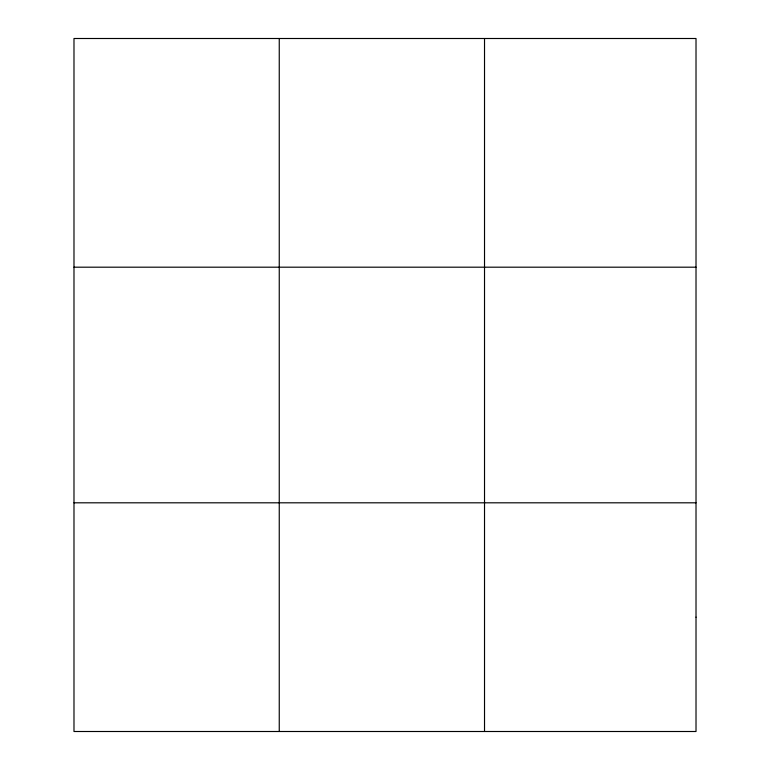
<?xml version="1.0" encoding="UTF-8"?>
<svg xmlns="http://www.w3.org/2000/svg" width="770" height="770" viewBox="0 0 770 770"><rect width="100%" height="100%" fill="white"/><g stroke="black" fill="none" stroke-linecap="round" stroke-linejoin="round"><path stroke-width="1.16" d="M279.25 731.5L279.25 38.5M484.522 731.5L484.522 38.5M73.987 267.19L696.013 267.19M73.987 502.81L696.013 502.81M696.013 617.155L696.013 731.5L73.987 731.5L73.987 38.5L696.013 38.5L696.013 617.155"/></g></svg>
